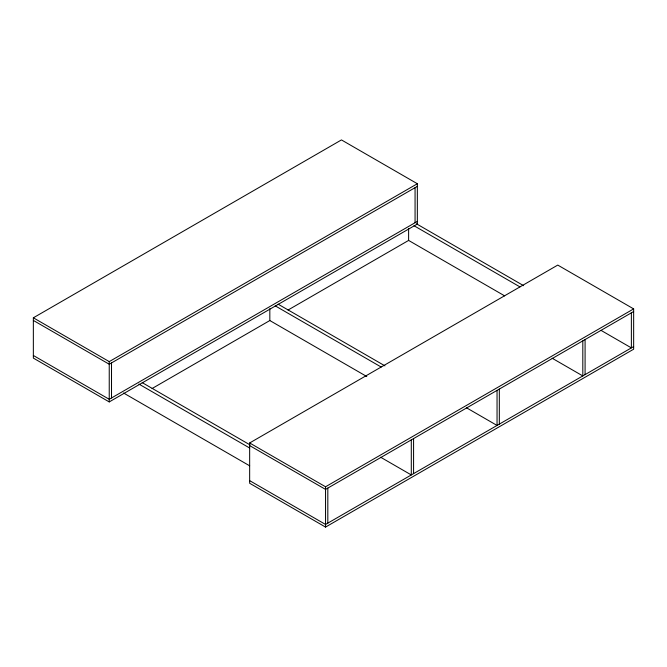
<?xml version="1.0" encoding="UTF-8"?>
<svg xmlns="http://www.w3.org/2000/svg" width="667" height="667" viewBox="0 0 667 667"><rect width="100%" height="100%" fill="white"/><g stroke="black" fill="none" stroke-linecap="round" stroke-linejoin="round"><path stroke-width="1" d="M33.35 317.8L341.454 139.92L417.342 183.733L417.342 224.037L109.238 401.918L33.35 358.104L33.35 317.8L109.238 361.614L417.342 183.733M417.342 186.36L109.238 364.24L33.35 320.427M417.342 221.411L109.238 399.291L33.35 355.478M152.101 388.511L269.827 320.544L366.783 376.522M288.019 310.047L408.613 240.42L504.669 295.881M249.658 442.963L557.762 265.082L633.65 308.896L633.65 349.2L325.546 527.08L249.658 483.267L249.658 442.963L325.546 486.777L633.65 308.896M633.65 311.522L325.546 489.403L249.658 445.589M633.65 346.573L325.546 524.454L249.658 480.64M416.441 223.795L523.637 285.684M601.017 330.365L631.374 347.891L631.374 312.831M413.999 225.721L519.935 286.885M552.126 358.212L582.808 375.93L582.808 340.879M466.375 407.72L497.048 425.438L497.048 390.387M278.106 304.177L384.942 365.858M275.213 305.853L381.149 367.017M380.624 457.228L411.297 474.946L411.297 439.895M142.213 382.633L249.942 444.839M138.869 384.05L249.675 448.024M123.562 393.013L249.675 465.824M585.084 339.561L585.084 374.612M499.325 389.069L499.325 424.12M415.066 187.677L415.066 222.728M413.573 438.578L413.573 473.628M408.613 228.548L408.613 240.42M327.822 488.086L327.822 523.136M325.546 486.777L325.546 527.08M269.827 308.671L269.827 320.544M111.514 362.923L111.514 397.974M109.238 361.614L109.238 401.918"/></g></svg>
